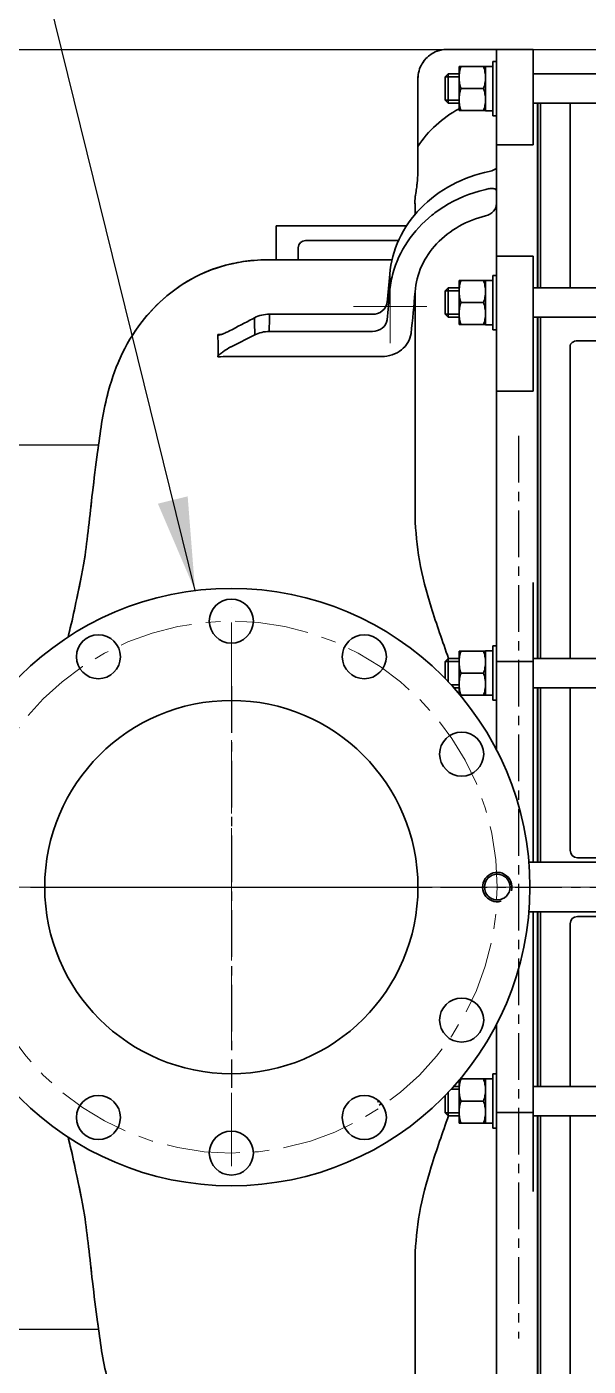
# Model space of a CAD drawing. Header units: inches. Extents: x -403 to 7, y 1 to 290.
# Drawn here: x -283.65 to -268.61, y 193.7 to 229.58 of the extents above; entities that cross this region are included whole.
import ezdxf

# ---------------------------------------------------------------- set-up
doc = ezdxf.new("R2010")
doc.units = ezdxf.units.IN
doc.header["$MEASUREMENT"] = 0
doc.linetypes.add('CENTER', pattern=[2, 1.25, -0.25, 0.25, -0.25])
doc.linetypes.add('点画线', pattern=[16, 10, -2, 2, -2])
doc.layers.add('中心线层', color=1, linetype='点画线', lineweight=18)
doc.layers.add('粗实线层', color=7, linetype='Continuous', lineweight=35)
doc.styles.get("Standard").update_dxf_attribs({"font": 'arial.ttf'})
doc.dimstyles.new('STANDARD 2 PLCS', dxfattribs={"dimtxt": 0.125, "dimasz": 0.18, "dimexe": 0.18, "dimexo": 0.0625, "dimgap": 0.09, "dimtad": 0, "dimtih": 1, "dimtoh": 1, "dimzin": 4, "dimdsep": 46, "dimtxsty": 'Standard', "dimcen": 0.09, "dimaunit": 1, "dimadec": 0, "dimazin": 1, "dimtfac": 1, "dimtofl": 0, "dimtmove": 1, "dimatfit": 3, "dimfxl": 1, "dimtolj": 1, "dimtzin": 4, "dimarcsym": 0})

# ---------------------------------------------------------------- blocks, each defined once
blk = doc.blocks.new('CF25进气-1#-2_1')
at = {"layer": '中心线层'}
for p, q in [((-21.63, 84), (-21.63, 74)), ((-26.63, 79), (-16.63, 79)), ((0, -38), (0, 38)), ((38, 0), (-36.75, 0))]:
    blk.add_line(p, q, dxfattribs=at)
blk.add_circle((0, 0), 36.2, dxfattribs=at)
at = {"layer": '粗实线层'}
for p, q in [((-41.1, 101.03), (-41.1, 114)), ((-41.1, 114), (-29.4, 114)), ((-36.1, 18.68), (-36.1, 114)), ((-35.6, 112.37), (-36.1, 112.37)), ((-35.6, 112.37), (-35.6, 104.97)), ((-34.6, 111.67), (-34.6, 111.69)), ((-34.6, 111.67), (-31, 111.67)), ((-34.6, 111.67), (-34.6, 111.64)), ((-34.6, 105.65), (-34.6, 111.67)), ((-34.6, 111.65), (-34.6, 111.65)), ((-31, 105.67), (-31, 111.67)), ((-29.5, 110.67), (-31, 110.67)), ((-31, 110.27), (-29.1, 110.27)), ((-29.5, 108.67), (-29.5, 110.67)), ((-29.1, 110.27), (-29.5, 110.67)), ((-29.1, 107.07), (-29.1, 110.27)), ((-31.27, 108.67), (-34.33, 108.67)), ((-29.5, 106.67), (-29.5, 108.67)), ((-41.1, 106.67), (-41.7, 106.67)), ((-41.7, 81.55), (-41.7, 106.67)), ((-31, 107.07), (-29.1, 107.07)), ((-29.5, 106.67), (-31, 106.67)), ((-29.1, 107.07), (-29.5, 106.67)), ((-35.6, 104.97), (-36.1, 104.97)), ((-34.6, 105.65), (-35.6, 105.65)), ((-31, 105.67), (-34.6, 105.67)), ((-36.1, 101.03), (-41.1, 101.03)), ((-6.1, 90), (-23.89, 90)), ((-6.1, 90), (-6.1, 85.37)), ((-10.1, 88), (-22.78, 88)), ((-41.1, 67.48), (-41.1, 85.86)), ((-36.1, 85.86), (-41.1, 85.86)), ((-9.1, 87), (-9.1, 85.36)), ((-35.6, 83.25), (-36.1, 83.25)), ((-35.6, 83.25), (-35.6, 75.85)), ((-34.6, 82.55), (-34.6, 82.57)), ((-34.6, 82.55), (-31, 82.55)), ((-34.6, 82.55), (-34.6, 76.53)), ((-34.6, 82.53), (-34.6, 82.53)), ((-34.6, 76.53), (-34.6, 82.53)), ((-31, 76.55), (-31, 82.55)), ((-41.7, 81.55), (-41.1, 81.55)), ((-29.5, 81.55), (-31, 81.55)), ((-31, 81.15), (-29.1, 81.15)), ((-29.5, 79.55), (-29.5, 81.55)), ((-29.1, 81.15), (-29.5, 81.55)), ((-29.1, 77.95), (-29.1, 81.15)), ((-25.01, 50.39), (-25.01, 81.02)), ((-31.27, 79.55), (-34.33, 79.55)), ((-29.5, 77.55), (-29.5, 79.55)), ((-41.7, 77.55), (-41.1, 77.55)), ((-41.7, 31.12), (-41.7, 77.55)), ((-31, 77.95), (-29.1, 77.95)), ((-29.5, 77.55), (-31, 77.55)), ((-29.1, 77.95), (-29.5, 77.55)), ((-5.18, 77.96), (-19.21, 77.96)), ((-5.18, 77.41), (-5.18, 77.96)), ((-5.16, 75.61), (-5.18, 77.41)), ((-3.14, 77.47), (-2.93, 77.35)), ((-35.6, 75.85), (-36.1, 75.85)), ((-34.6, 76.53), (-35.6, 76.53)), ((-31, 76.55), (-34.6, 76.55)), ((-5.16, 75.61), (-19.21, 75.61)), ((0.01, 73.53), (-3.18, 75.14)), ((0.25, 75.69), (0.33, 75.65)), ((0.01, 73.53), (0.06, 73.51)), ((-4.1, 72.21), (0.06, 72.21)), ((-36.1, 67.48), (-41.1, 67.48)), ((-41.1, 3.37), (-41.1, 41.45)), ((-35.6, 32.82), (-36.1, 32.82)), ((-35.6, 25.42), (-35.6, 32.82)), ((-41.7, 31.12), (-41.1, 31.12)), ((-34.6, 32.14), (-35.6, 32.14)), ((-34.6, 32.14), (-34.6, 26.1)), ((-31, 32.12), (-34.6, 32.12)), ((-31, 32.12), (-31, 26.29)), ((-29.5, 31.12), (-31, 31.12)), ((-29.1, 30.72), (-29.5, 31.12)), ((-29.5, 31.12), (-29.5, 29.12)), ((-41.1, 30.69), (-36.1, 30.69)), ((-31, 30.72), (-29.1, 30.72)), ((-29.1, 30.72), (-29.1, 28.38)), ((-31.27, 29.12), (-34.33, 29.12)), ((-31, 27.52), (-29.92, 27.52)), ((-29.5, 29.12), (-29.5, 27.96)), ((-41.7, 27.12), (-41.1, 27.12)), ((-41.7, 3.37), (-41.7, 27.12)), ((-34.6, 26.1), (-35.6, 26.1)), ((-34.6, 26.12), (-31.15, 26.12)), ((-30.28, 27.12), (-31, 27.12)), ((-35.6, 25.42), (-36.1, 25.42)), ((-41.7, 3.37), (-40.51, 3.37)), ((-41.7, -3.37), (-40.51, -3.37)), ((-41.7, -27.12), (-41.7, -3.37)), ((-41.1, -41.45), (-41.1, -3.37)), ((-36.1, -114), (-36.1, -18.68)), ((-35.6, -25.42), (-36.1, -25.42)), ((-35.6, -32.82), (-35.6, -25.42)), ((-41.7, -27.12), (-41.1, -27.12)), ((-34.6, -26.1), (-35.6, -26.1)), ((-34.6, -32.12), (-34.6, -26.1)), ((-34.6, -26.1), (-34.6, -32.09)), ((-31.15, -26.12), (-34.6, -26.12)), ((-31, -26.29), (-31, -32.12)), ((-30.28, -27.12), (-31, -27.12)), ((-31.27, -29.12), (-34.33, -29.12)), ((-31, -27.52), (-29.92, -27.52)), ((-29.5, -27.96), (-29.5, -29.12)), ((-29.5, -29.12), (-29.5, -31.12)), ((-29.1, -28.38), (-29.1, -30.72)), ((-41.1, -30.69), (-36.1, -30.69)), ((-31, -30.72), (-29.1, -30.72)), ((-29.1, -30.72), (-29.5, -31.12)), ((-41.7, -31.12), (-41.1, -31.12)), ((-41.7, -77.55), (-41.7, -31.12)), ((-34.6, -32.1), (-34.6, -32.09)), ((-34.6, -32.12), (-31, -32.12)), ((-34.6, -32.12), (-34.6, -32.14)), ((-29.5, -31.12), (-31, -31.12)), ((-35.6, -32.82), (-36.1, -32.82)), ((-25.01, -50.39), (-25.01, -81.02))]:
    blk.add_line(p, q, dxfattribs=at)
for centre, radius in [((0, 0), 40.65), ((0, 36.2), 3), ((-18.1, 31.35), 3), ((18.1, 31.35), 3), ((0, 0), 25.4), ((-31.35, 18.1), 3), ((-36.2, 0), 1.75), ((-31.35, -18.1), 3), ((-18.1, -31.35), 3), ((18.1, -31.35), 3), ((0, -36.2), 3)]:
    blk.add_circle(centre, radius, dxfattribs=at)
for centre, radius, start, end in [((-37.99, 92.63), 15, 32.9253, 62.2226), ((-39.04, 75.97), 19.48, 76.4557, 78.3399), ((-10.1, 87), 1, 0, 90), ((-35.5, 79.88), 13.98, 14.2756, 15.0686), ((-35.4, 79.9), 13.88, 4.7253, 14.2841), ((116.19, 94.72), 138.23, 184.7004, 186.2988), ((115.55, 91.88), 140.98, 184.4185, 186.7334), ((116.19, 92.37), 138.23, 184.7004, 186.2988), ((-0.36, 52.6), 22.69, 84.4837, 85.8579), ((-36.2, 0), 2, 255, 195), ((-9.02, -14.12), 18.65, 233.2165, 234.3811), ((-9.32, -14.82), 18.37, 233.0007, 234.0614)]:
    blk.add_arc(centre, radius, start, end, dxfattribs=at)
for centre, start_param, end_param in [((-35.6, 108.67), 1.40472, 1.570796), ((-34.6, 108.67), 1.570796, 1.653679), ((-35.6, 79.55), 1.40472, 1.570796), ((-34.6, 79.55), 1.570796, 1.653679), ((-35.6, -29.12), 4.712389, 4.878465), ((-34.6, -29.12), 4.629506, 4.712389)]:
    blk.add_ellipse(centre, major_axis=(6.04, 0), ratio=0.5, start_param=start_param, end_param=end_param, dxfattribs=at)
for points, knots in [([(-29.4, 114), (-29.09, 114), (-28.44, 113.93), (-27.57, 113.6), (-26.79, 113.07), (-26.16, 112.41), (-25.67, 111.56), (-25.47, 110.84), (-25.37, 109.94), (-25.42, 108.83), (-25.4, 107.33), (-25.4, 105.68), (-25.4, 103.53), (-25.4, 101.11), (-25.4, 98.75), (-25.4, 96.97), (-25.29, 95.67), (-25.14, 94.6), (-24.97, 93.68), (-25.03, 92.61), (-25.01, 91.87), (-25.01, 91.47)], [0, 0, 0, 0, 217.516658, 455.264465, 651.055639, 875.236205, 1092.116114, 1337.886436, 1396.029776, 1727.982119, 2120.661407, 2449.316897, 2890.830116, 3637.262095, 4159.285805, 4549.304493, 4892.919095, 5076.771355, 5310.981324, 5550.301, 5830.344942, 5830.344942, 5830.344942, 5830.344942]), ([(-34.33, 111.67), (-34.41, 111.42), (-34.55, 110.93), (-34.6, 110.42), (-34.6, 110.17)], [0, 0, 0, 0, 412.34833, 821.61888, 821.61888, 821.61888, 821.61888]), ([(-31, 110.17), (-31, 110.42), (-31.05, 110.93), (-31.19, 111.42), (-31.27, 111.67)], [0, 0, 0, 0, 401.92816, 806.878852, 806.878852, 806.878852, 806.878852]), ([(-34.6, 110.17), (-34.6, 109.91), (-34.55, 109.4), (-34.41, 108.91), (-34.33, 108.67)], [0, 0, 0, 0, 404.617177, 812.277111, 812.277111, 812.277111, 812.277111]), ([(-31.27, 108.67), (-31.19, 108.91), (-31.05, 109.4), (-31, 109.91), (-31, 110.17)], [0, 0, 0, 0, 400.243461, 797.499497, 797.499497, 797.499497, 797.499497]), ([(-34.33, 108.67), (-34.41, 108.42), (-34.55, 107.93), (-34.6, 107.42), (-34.6, 107.17)], [0, 0, 0, 0, 403.20063, 803.392415, 803.392415, 803.392415, 803.392415]), ([(-31, 107.17), (-31, 107.42), (-31.05, 107.93), (-31.19, 108.42), (-31.27, 108.67)], [0, 0, 0, 0, 392.807865, 788.568272, 788.568272, 788.568272, 788.568272]), ([(-34.6, 107.17), (-34.6, 106.91), (-34.55, 106.4), (-34.41, 105.91), (-34.33, 105.67)], [0, 0, 0, 0, 395.545034, 794.063183, 794.063183, 794.063183, 794.063183]), ([(-31.27, 105.67), (-31.19, 105.91), (-31.05, 106.4), (-31, 106.91), (-31, 107.17)], [0, 0, 0, 0, 391.059013, 779.19979, 779.19979, 779.19979, 779.19979]), ([(-35.1, 97.39), (-35.34, 97.44), (-35.71, 97.55), (-36.1, 97.85), (-36.1, 98.01)], [0, 0, 0, 0, 459.008305, 746.39208, 746.39208, 746.39208, 746.39208]), ([(-35.1, 97.39), (-31.63, 96.67), (-26.6, 94.07), (-22.6, 88.34), (-21.7, 85.03), (-21.57, 83.39)], [0, 0, 0, 0, 462.546789, 683.833891, 898.667992, 898.667992, 898.667992, 898.667992]), ([(-36.1, 94.73), (-36.1, 94.79), (-36, 94.99), (-35.6, 95.1), (-35.28, 95.08), (-35.1, 95.04)], [0, 0, 0, 0, 164.302667, 504.149035, 967.254829, 967.254829, 967.254829, 967.254829]), ([(-27.31, 91.44), (-27.82, 91.85), (-30, 93.39), (-32.52, 94.43), (-34.47, 94.9)], [0, 0, 0, 0, 171.1205, 694.873934, 694.873934, 694.873934, 694.873934]), ([(-36.1, 93.04), (-36.1, 92.66), (-35.77, 91.85), (-35.02, 91.44), (-34.62, 91.35)], [0, 0, 0, 0, 341.703292, 711.975706, 711.975706, 711.975706, 711.975706]), ([(-34.62, 91.35), (-32.13, 90.76), (-28.55, 88.8), (-25.73, 84.61), (-25.1, 82.21), (-25.01, 81.02)], [0, 0, 0, 0, 447.38183, 661.625811, 869.986822, 869.986822, 869.986822, 869.986822]), ([(-22, 83.51), (-22.41, 85.04), (-23.79, 88.03), (-26.03, 90.42), (-27.31, 91.44)], [0, 0, 0, 0, 314.610662, 640.148904, 640.148904, 640.148904, 640.148904]), ([(22.22, 34.04), (22.16, 34.28), (21.77, 35.84), (21.01, 39.36), (20.01, 44.07), (19.41, 49.08), (18.89, 53.95), (18.11, 59.96), (17.28, 66.16), (15.26, 72.2), (12.64, 76.64), (9.07, 80.41), (5.07, 83.22), (0.87, 84.73), (-2.28, 85.26), (-4.5, 85.38), (-6.65, 85.36), (-8.8, 85.36), (-12.69, 85.36), (-16.57, 85.36), (-20.23, 85.36), (-21.5, 85.36), (-21.88, 85.36)], [73.789416, 73.789416, 73.789416, 73.789416, 105.849318, 278.880203, 532.906872, 719.599666, 921.863369, 1157.358744, 1492.391637, 1717.474265, 1965.419283, 2142.275823, 2376.126587, 2582.090679, 2706.033401, 2782.254119, 2865.365161, 2980.461705, 3055.75652, 3360.983638, 3475.658977, 3523.010651, 3523.010651, 3523.010651, 3523.010651]), ([(-34.33, 82.55), (-34.41, 82.31), (-34.55, 81.81), (-34.6, 81.3), (-34.6, 81.05)], [0, 0, 0, 0, 324.187946, 645.956145, 645.956145, 645.956145, 645.956145]), ([(-31, 81.05), (-31, 81.3), (-31.05, 81.81), (-31.19, 82.31), (-31.27, 82.55)], [0, 0, 0, 0, 313.928271, 630.217308, 630.217308, 630.217308, 630.217308]), ([(-34.6, 81.05), (-34.6, 80.8), (-34.55, 80.29), (-34.41, 79.79), (-34.33, 79.55)], [0, 0, 0, 0, 317.199868, 636.785106, 636.785106, 636.785106, 636.785106]), ([(-31.27, 79.55), (-31.19, 79.79), (-31.05, 80.29), (-31, 80.8), (-31, 81.05)], [0, 0, 0, 0, 311.656599, 620.986986, 620.986986, 620.986986, 620.986986]), ([(-34.33, 79.55), (-34.41, 79.31), (-34.55, 78.81), (-34.6, 78.3), (-34.6, 78.05)], [0, 0, 0, 0, 315.205616, 628.059041, 628.059041, 628.059041, 628.059041]), ([(-31, 78.05), (-31, 78.3), (-31.05, 78.81), (-31.19, 79.31), (-31.27, 79.55)], [0, 0, 0, 0, 304.948275, 612.188696, 612.188696, 612.188696, 612.188696]), ([(-21.2, 79.55), (-21.15, 79.12), (-20.63, 78.25), (-19.68, 77.96), (-19.21, 77.96)], [0, 0, 0, 0, 270.858049, 564.93413, 564.93413, 564.93413, 564.93413]), ([(-34.6, 78.05), (-34.6, 77.8), (-34.55, 77.29), (-34.41, 76.79), (-34.33, 76.55)], [0, 0, 0, 0, 308.298446, 618.914218, 618.914218, 618.914218, 618.914218]), ([(-31.27, 76.55), (-31.19, 76.79), (-31.05, 77.29), (-31, 77.8), (-31, 78.05)], [0, 0, 0, 0, 302.619853, 602.981438, 602.981438, 602.981438, 602.981438]), ([(-19.21, 75.61), (-19.68, 75.61), (-20.63, 75.9), (-21.15, 76.77), (-21.2, 77.21)], [0, 0, 0, 0, 287.030097, 551.398403, 551.398403, 551.398403, 551.398403]), ([(-3.18, 75.14), (-3.18, 75.6), (-3.18, 76.19), (-3.16, 76.78), (-3.16, 76.93)], [0, 0, 0, 0, 369.594061, 486.363683, 486.363683, 486.363683, 486.363683]), ([(-24.46, 75.35), (-24.36, 74.49), (-23.3, 72.77), (-21.42, 72.21), (-20.48, 72.21)], [0, 0, 0, 0, 260.41551, 544.417078, 544.417078, 544.417078, 544.417078]), ([(1.82, 75.18), (1.82, 75.16), (1.77, 75.11), (1.71, 75.12), (1.68, 75.12)], [0, 0, 0, 0, 185.423236, 463.68256, 463.68256, 463.68256, 463.68256]), ([(0.06, 73.51), (0.41, 73.32), (0.94, 73.02), (1.5, 72.57), (1.81, 72.3), (1.82, 72.14)], [0, 0, 0, 0, 314.908157, 470.716471, 595.226736, 595.226736, 595.226736, 595.226736]), ([(1.8, 74.22), (1.8, 74.06), (1.79, 73.37), (1.8, 72.68), (1.82, 72.14)], [0, 0, 0, 0, 104.091978, 453.284813, 453.284813, 453.284813, 453.284813]), ([(-20.48, 72.21), (-19.31, 72.21), (-13.85, 72.21), (-8.39, 72.21), (-4.1, 72.21)], [0, 0, 0, 0, 107.240096, 501.402252, 501.402252, 501.402252, 501.402252]), ([(-29.56, 31.12), (-28.76, 33.44), (-27.19, 37.79), (-25.48, 44.22), (-25.08, 48.39), (-25.01, 50.39)], [0, 0, 0, 0, 187.74399, 354.192778, 506.902239, 506.902239, 506.902239, 506.902239]), ([(-34.6, 30.62), (-34.6, 30.87), (-34.55, 31.38), (-34.41, 31.88), (-34.33, 32.12)], [0, 0, 0, 0, 177.46708, 356.268091, 356.268091, 356.268091, 356.268091]), ([(-31.27, 32.12), (-31.19, 31.88), (-31.05, 31.38), (-31, 30.87), (-31, 30.62)], [0, 0, 0, 0, 169.797493, 338.32789, 338.32789, 338.32789, 338.32789]), ([(-34.33, 29.12), (-34.41, 29.36), (-34.55, 29.85), (-34.6, 30.36), (-34.6, 30.62)], [0, 0, 0, 0, 174.867873, 348.430812, 348.430812, 348.430812, 348.430812]), ([(-31, 30.62), (-31, 30.36), (-31.05, 29.85), (-31.19, 29.36), (-31.27, 29.12)], [0, 0, 0, 0, 164.554317, 330.345506, 330.345506, 330.345506, 330.345506]), ([(-34.6, 27.62), (-34.6, 27.87), (-34.55, 28.38), (-34.41, 28.88), (-34.33, 29.12)], [0, 0, 0, 0, 169.640928, 340.55757, 340.55757, 340.55757, 340.55757]), ([(-34.33, 26.12), (-34.41, 26.36), (-34.55, 26.85), (-34.6, 27.36), (-34.6, 27.62)], [0, 0, 0, 0, 167.060624, 332.874302, 332.874302, 332.874302, 332.874302]), ([(-31.27, 29.12), (-31.19, 28.88), (-31.05, 28.38), (-31, 27.87), (-31, 27.62)], [0, 0, 0, 0, 161.772049, 322.336628, 322.336628, 322.336628, 322.336628]), ([(-31, 27.62), (-31, 27.36), (-31.05, 26.85), (-31.19, 26.36), (-31.27, 26.12)], [0, 0, 0, 0, 156.662681, 314.503477, 314.503477, 314.503477, 314.503477]), ([(-34.6, -27.62), (-34.6, -27.36), (-34.55, -26.85), (-34.41, -26.36), (-34.33, -26.12)], [0, 0, 0, 0, 98.151355, 197.040465, 197.040465, 197.040465, 197.040465]), ([(-31.27, -26.12), (-31.19, -26.36), (-31.05, -26.85), (-31, -27.36), (-31, -27.62)], [0, 0, 0, 0, 92.817018, 184.9414, 184.9414, 184.9414, 184.9414]), ([(-34.33, -29.12), (-34.41, -28.87), (-34.55, -28.38), (-34.6, -27.87), (-34.6, -27.62)], [0, 0, 0, 0, 100.38078, 200.012478, 200.012478, 200.012478, 200.012478]), ([(-34.6, -30.62), (-34.6, -30.36), (-34.55, -29.85), (-34.41, -29.36), (-34.33, -29.12)], [0, 0, 0, 0, 101.447871, 203.658639, 203.658639, 203.658639, 203.658639]), ([(-31, -27.62), (-31, -27.87), (-31.05, -28.38), (-31.19, -28.87), (-31.27, -29.12)], [0, 0, 0, 0, 93.927638, 188.561284, 188.561284, 188.561284, 188.561284]), ([(-31.27, -29.12), (-31.19, -29.36), (-31.05, -29.85), (-31, -30.36), (-31, -30.62)], [0, 0, 0, 0, 96.83199, 192.941225, 192.941225, 192.941225, 192.941225]), ([(-34.33, -32.12), (-34.41, -31.87), (-34.55, -31.38), (-34.6, -30.87), (-34.6, -30.62)], [0, 0, 0, 0, 104.061523, 207.346327, 207.346327, 207.346327, 207.346327]), ([(-31, -30.62), (-31, -30.87), (-31.05, -31.38), (-31.19, -31.87), (-31.27, -32.12)], [0, 0, 0, 0, 98.256758, 197.252415, 197.252415, 197.252415, 197.252415]), ([(-29.56, -31.12), (-28.76, -33.44), (-27.19, -37.79), (-25.48, -44.22), (-25.08, -48.39), (-25.01, -50.39)], [0, 0, 0, 0, 127.241115, 240.032236, 343.513141, 343.513141, 343.513141, 343.513141]), ([(22.22, -34.04), (22.16, -34.28), (21.77, -35.84), (21.01, -39.36), (20.01, -44.07), (19.41, -49.08), (18.89, -53.95), (18.11, -59.96), (17.28, -66.16), (15.26, -72.2), (12.64, -76.64), (9.07, -80.41), (5.07, -83.22), (0.87, -84.73), (-2.28, -85.26), (-4.5, -85.38), (-6.65, -85.36), (-8.8, -85.36), (-12.69, -85.36), (-16.57, -85.36), (-20.23, -85.36), (-21.5, -85.36), (-21.88, -85.36)], [84.182156, 84.182156, 84.182156, 84.182156, 120.757479, 318.158595, 607.963203, 820.950415, 1051.701595, 1320.364901, 1702.584914, 1959.368908, 2242.235306, 2444.000895, 2710.787959, 2945.760701, 3087.159918, 3174.115809, 3268.93248, 3400.239594, 3486.139175, 3834.35547, 3965.182055, 4019.202892, 4019.202892, 4019.202892, 4019.202892])]:
    blk.add_open_spline(points, degree=3, knots=knots, dxfattribs=at)
for points in [[(-5.18, 77.96), (-4.48, 77.96), (-3.76, 77.79), (-3.14, 77.47)], [(-3.15, 76.93), (-3.15, 77.11), (-3.14, 77.29), (-3.14, 77.47)], [(-2.93, 77.35), (-1.87, 76.8), (-0.81, 76.25), (0.25, 75.69)], [(-3.18, 75.14), (-3.78, 75.45), (-4.48, 75.61), (-5.16, 75.61)], [(0.87, 75.39), (0.69, 75.47), (0.5, 75.56), (0.33, 75.65)], [(1.51, 75.15), (1.29, 75.21), (1.08, 75.3), (0.87, 75.39)], [(1.68, 75.12), (1.62, 75.13), (1.56, 75.14), (1.51, 75.15)], [(1.83, 74.85), (1.83, 74.65), (1.81, 74.44), (1.81, 74.23)], [(1.82, 75.18), (1.82, 75.07), (1.82, 74.96), (1.83, 74.85)], [(0.06, 72.21), (0.17, 72.21), (0.28, 72.2), (0.39, 72.2)], [(1.82, 72.14), (1.36, 72.18), (0.89, 72.2), (0.43, 72.2)]]:
    blk.add_open_spline(points, degree=3, dxfattribs=at)
blk = doc.blocks.new('CF25中间机壳-1_1')
at = {"layer": '粗实线层'}
for p, q in [((-1.04, 221.33), (26.6, 221.33)), ((-1.04, 217.33), (26.6, 217.33)), ((21.56, 217.33), (21.56, 192.22)), ((25.6, 192.22), (25.6, 217.33)), ((26, 217.33), (26, 192.22)), ((-1.04, 192.22), (26.6, 192.22)), ((-1.04, 188.22), (26.6, 188.22)), ((25.6, 141.78), (25.6, 188.22)), ((26, 188.22), (26, 141.78)), ((20.56, 185), (8.96, 185)), ((21.56, 184.27), (21.56, 141.78)), ((26.6, 141.78), (-1.04, 141.78)), ((26.6, 137.78), (-1.04, 137.78)), ((21.56, 137.78), (21.56, 115.67)), ((25.6, 114.04), (25.6, 137.78)), ((26, 137.78), (26, 114.04)), ((26.6, 114.04), (-1.04, 114.04)), ((20.56, 114.67), (8.96, 114.67)), ((26.6, 107.3), (-1.04, 107.3)), ((20.56, 106.67), (8.96, 106.67)), ((25.6, 107.3), (25.6, 83.55)), ((26, 107.3), (26, 83.55)), ((21.56, 105.67), (21.56, 83.55)), ((26.6, 83.55), (-1.04, 83.55)), ((26.6, 79.55), (-1.04, 79.55)), ((21.56, 79.55), (21.56, 37.07)), ((25.6, 79.55), (25.6, 33.12)), ((26, 79.55), (26, 33.12))]:
    blk.add_line(p, q, dxfattribs=at)
for centre, start, end in [((20.56, 115.67), 270, 0), ((20.56, 105.67), 0, 90)]:
    blk.add_arc(centre, 1, start, end, dxfattribs=at)
blk.add_open_spline([(21.56, 184.27), (21.56, 184.31), (21.55, 184.41), (21.49, 184.55), (21.39, 184.68), (21.22, 184.83), (20.94, 184.97), (20.69, 185), (20.56, 185)], degree=3, knots=[0, 0, 0, 0, 295.456799, 599.475032, 919.198961, 1258.622076, 1993.321848, 2779.791188, 2779.791188, 2779.791188, 2779.791188], dxfattribs=at)
blk = doc.blocks.new('3 STAGE TOP VIEW')
for p, q in [((530.597, -211.04), (530.664, -210.965)), ((530.664, -210.965), (530.742, -210.898)), ((530.742, -210.898), (530.827, -210.842)), ((530.827, -210.842), (530.918, -210.798)), ((530.918, -210.798), (531.015, -210.766)), ((531.015, -210.766), (531.114, -210.746)), ((531.114, -210.746), (531.216, -210.739)), ((531.216, -210.739), (531.216, -210.739)), ((531.216, -210.739), (532.535, -210.739)), ((532.535, -210.739), (532.535, -210.739)), ((532.535, -210.739), (533.519, -210.739)), ((533.519, -210.739), (533.519, -210.739)), ((533.519, -210.739), (533.519, -212.183)), ((530.437, -211.41), (530.459, -211.311)), ((530.459, -211.311), (530.493, -211.215)), ((530.493, -211.215), (530.539, -211.124)), ((530.539, -211.124), (530.597, -211.04)), ((530.426, -211.613), (530.428, -211.511)), ((530.428, -211.715), (530.426, -211.613)), ((530.428, -211.511), (530.437, -211.41)), ((530.429, -211.816), (530.428, -211.715)), ((530.428, -212.121), (530.429, -212.02)), ((530.429, -211.918), (530.429, -211.816)), ((530.429, -212.02), (530.429, -211.918)), ((530.428, -212.223), (530.428, -212.121)), ((530.429, -212.324), (530.428, -212.223)), ((530.429, -212.426), (530.429, -212.324)), ((533.519, -212.183), (533.519, -212.183)), ((533.519, -212.183), (533.637, -212.183)), ((533.637, -212.183), (533.637, -212.183)), ((533.637, -212.183), (533.637, -217.127)), ((530.429, -212.527), (530.429, -212.426)), ((530.429, -212.629), (530.429, -212.527)), ((530.429, -212.731), (530.429, -212.629)), ((530.429, -212.832), (530.429, -212.731)), ((530.429, -212.934), (530.429, -212.832)), ((530.429, -213.035), (530.429, -212.934)), ((530.429, -213.137), (530.429, -213.035)), ((530.429, -213.238), (530.429, -213.137)), ((530.429, -213.34), (530.429, -213.238)), ((530.429, -213.401), (530.429, -213.34)), ((530.429, -213.34), (530.429, -213.34)), ((530.429, -213.461), (530.429, -213.401)), ((530.429, -213.522), (530.429, -213.461)), ((530.428, -213.886), (530.429, -213.826)), ((530.429, -213.583), (530.429, -213.522)), ((530.429, -213.643), (530.429, -213.583)), ((530.429, -213.704), (530.429, -213.643)), ((530.429, -213.765), (530.429, -213.704)), ((530.429, -213.826), (530.429, -213.765)), ((530.414, -214.25), (530.419, -214.189)), ((530.419, -214.189), (530.422, -214.129)), ((530.422, -214.129), (530.425, -214.068)), ((530.425, -214.068), (530.427, -214.008)), ((530.427, -214.008), (530.428, -213.947)), ((530.428, -213.947), (530.428, -213.886)), ((530.368, -214.611), (530.378, -214.551)), ((530.378, -214.551), (530.387, -214.491)), ((530.387, -214.491), (530.395, -214.431)), ((530.395, -214.431), (530.402, -214.371)), ((530.402, -214.371), (530.408, -214.31)), ((530.408, -214.31), (530.414, -214.25)), ((530.35, -214.792), (530.353, -214.732)), ((530.35, -214.853), (530.35, -214.792)), ((530.352, -214.914), (530.35, -214.853)), ((530.353, -214.974), (530.352, -214.914)), ((530.353, -214.732), (530.359, -214.671)), ((530.359, -214.671), (530.368, -214.611)), ((530.248, -215.286), (530.256, -215.276)), ((530.256, -215.276), (530.264, -215.266)), ((530.264, -215.266), (530.272, -215.256)), ((530.272, -215.256), (530.28, -215.246)), ((530.28, -215.246), (530.288, -215.235)), ((530.288, -215.235), (530.295, -215.225)), ((530.295, -215.225), (530.303, -215.216)), ((530.303, -215.216), (530.312, -215.206)), ((530.312, -215.206), (530.32, -215.196)), ((530.32, -215.196), (530.328, -215.186)), ((530.328, -215.186), (530.336, -215.176)), ((530.336, -215.176), (530.344, -215.166)), ((530.344, -215.166), (530.352, -215.156)), ((530.352, -215.156), (530.353, -215.096)), ((530.352, -215.156), (530.352, -215.156)), ((530.353, -215.035), (530.353, -214.974)), ((530.353, -215.096), (530.353, -215.035)), ((526.63, -216.375), (526.63, -215.463)), ((526.63, -215.463), (526.63, -215.463)), ((526.63, -215.463), (530.124, -215.463)), ((530.124, -215.463), (530.131, -215.453)), ((530.124, -215.463), (530.124, -215.463)), ((530.131, -215.453), (530.138, -215.442)), ((530.138, -215.442), (530.145, -215.431)), ((530.145, -215.431), (530.152, -215.421)), ((530.152, -215.421), (530.159, -215.41)), ((530.159, -215.41), (530.166, -215.4)), ((530.166, -215.4), (530.174, -215.389)), ((530.174, -215.389), (530.181, -215.379)), ((530.181, -215.379), (530.188, -215.368)), ((530.188, -215.368), (530.196, -215.358)), ((530.196, -215.358), (530.203, -215.348)), ((530.203, -215.348), (530.21, -215.337)), ((530.21, -215.337), (530.218, -215.327)), ((530.218, -215.327), (530.226, -215.317)), ((530.226, -215.317), (530.233, -215.306)), ((530.233, -215.306), (530.241, -215.296)), ((530.241, -215.296), (530.248, -215.286)), ((524.494, -216.818), (524.898, -216.641)), ((524.898, -216.641), (525.319, -216.509)), ((525.319, -216.509), (525.751, -216.422)), ((525.751, -216.422), (526.189, -216.38)), ((526.189, -216.38), (526.63, -216.375)), ((526.63, -216.375), (526.63, -216.375)), ((523.756, -217.299), (524.113, -217.039)), ((524.113, -217.039), (524.494, -216.818)), ((523.427, -217.593), (523.756, -217.299)), ((533.637, -217.127), (533.519, -217.127)), ((533.519, -217.127), (533.519, -217.127)), ((533.519, -217.127), (533.519, -217.914)), ((533.637, -217.127), (533.637, -217.127)), ((523.128, -217.917), (523.427, -217.593)), ((522.862, -218.268), (523.128, -217.917)), ((533.519, -217.914), (533.519, -217.914)), ((533.519, -217.914), (533.637, -217.914)), ((533.637, -217.914), (533.637, -217.914)), ((533.637, -217.914), (533.637, -227.053)), ((522.631, -218.644), (522.862, -218.268)), ((522.434, -219.039), (522.631, -218.644)), ((522.272, -219.449), (522.434, -219.039)), ((522.141, -219.87), (522.272, -219.449)), ((522.039, -220.298), (522.141, -219.87)), ((521.959, -220.731), (522.039, -220.298)), ((521.894, -221.167), (521.959, -220.731)), ((521.836, -221.604), (521.894, -221.167)), ((521.779, -222.041), (521.836, -221.604)), ((521.725, -222.477), (521.779, -222.041)), ((521.674, -222.915), (521.725, -222.477)), ((521.625, -223.352), (521.674, -222.915)), ((521.575, -223.79), (521.625, -223.352)), ((521.518, -224.226), (521.575, -223.79)), ((521.447, -224.661), (521.518, -224.226)), ((521.363, -225.093), (521.447, -224.661)), ((521.272, -225.524), (521.363, -225.093)), ((521.179, -225.954), (521.272, -225.524)), ((521.079, -226.383), (521.179, -225.954)), ((521.054, -226.48), (521.079, -226.383)), ((533.637, -227.053), (533.519, -227.053)), ((533.519, -227.053), (533.519, -227.053)), ((533.519, -227.053), (533.519, -227.137)), ((533.637, -227.053), (533.637, -227.053)), ((533.519, -227.137), (533.519, -227.137)), ((533.519, -227.137), (533.519, -227.841)), ((533.519, -227.841), (533.519, -227.841)), ((533.519, -227.841), (533.637, -227.841)), ((533.637, -227.841), (533.637, -227.841)), ((533.637, -227.841), (533.637, -230.67)), ((533.637, -230.67), (533.637, -230.67)), ((533.637, -230.67), (533.637, -232.515)), ((533.519, -232.515), (533.402, -232.515)), ((533.637, -232.515), (533.519, -232.515)), ((533.519, -232.515), (533.519, -232.515)), ((533.637, -232.515), (533.637, -232.515)), ((533.402, -233.841), (533.519, -233.841)), ((533.519, -233.841), (533.519, -233.841)), ((533.519, -233.841), (533.637, -233.841)), ((533.637, -233.841), (533.637, -233.841)), ((533.637, -233.841), (533.637, -238.516)), ((533.637, -238.516), (533.519, -238.516)), ((533.519, -238.516), (533.519, -238.516)), ((533.519, -238.516), (533.519, -239.219)), ((533.637, -238.516), (533.637, -238.516)), ((533.519, -239.219), (533.519, -239.219)), ((533.519, -239.219), (533.519, -239.303)), ((533.519, -239.303), (533.519, -239.303)), ((533.519, -239.303), (533.637, -239.303)), ((533.637, -239.303), (533.637, -239.303)), ((533.637, -239.303), (533.637, -248.442)), ((521.079, -239.973), (521.054, -239.877)), ((521.179, -240.402), (521.079, -239.973)), ((521.272, -240.832), (521.179, -240.402)), ((521.363, -241.263), (521.272, -240.832)), ((521.447, -241.695), (521.363, -241.263)), ((521.518, -242.13), (521.447, -241.695)), ((521.575, -242.566), (521.518, -242.13)), ((521.625, -243.004), (521.575, -242.566)), ((521.674, -243.441), (521.625, -243.004)), ((521.725, -243.879), (521.674, -243.441)), ((521.779, -244.315), (521.725, -243.879)), ((521.836, -244.752), (521.779, -244.315)), ((521.894, -245.189), (521.836, -244.752)), ((521.959, -245.625), (521.894, -245.189)), ((522.039, -246.058), (521.959, -245.625))]:
    blk.add_line(p, q)
at = {"color": 1, "linetype": 'CENTER'}
for p, q in [((525.429, -227.797), (525.429, -238.56)), ((520.048, -233.178), (530.81, -233.178))]:
    blk.add_line(p, q, dxfattribs=at)
at = {"layer": '中心线层'}
blk.add_line((509.806, -233.178), (562.875, -233.178), dxfattribs=at)
at = {"layer": '粗实线层', "xscale": -0.196830675, "yscale": 0.196830675, "zscale": 0.196830675, "rotation": 359.9999999999963}
for name, p in [('CF25进气-1#-2_1', (525.429, -233.178)), ('CF25中间机壳-1_1', (538.75, -254.961))]:
    blk.add_blockref(name, p, dxfattribs=at)

msp = doc.modelspace()

# ---------------------------------------------------------------- linework, layer by layer
for p, q in [((-345.288, 228.972), (-255.924, 228.972)), ((-302.964, 218.376), (-281.729, 218.376)), ((-302.964, 194.692), (-281.729, 194.692))]:
    msp.add_line(p, q)
at = {"color": 5, "linetype": 'CENTER'}
for p, q in [((-270.478, 218.624), (-270.478, 194.444)), ((-282.568, 206.534), (-258.388, 206.534))]:
    msp.add_line(p, q, dxfattribs=at)
at = {"layer": '中心线层', "color": 5, "linetype": 'CENTER'}
msp.add_line((-346.645, 206.534), (-237.482, 206.534), dxfattribs=at)

# ---------------------------------------------------------------- next in the draw order: block references
msp.add_blockref('3 STAGE TOP VIEW', (-803.6, 439.712))

# ---------------------------------------------------------------- next in the draw order: leaders
msp.add_leader([(-279.142, 214.475), (-287.245, 247.371), (-289.745, 247.371)], dimstyle='STANDARD 2 PLCS', override={"dimscale": 10, "dimtxt": 0.25, "dimasz": 0.25})

doc.saveas('drawing.dxf')
